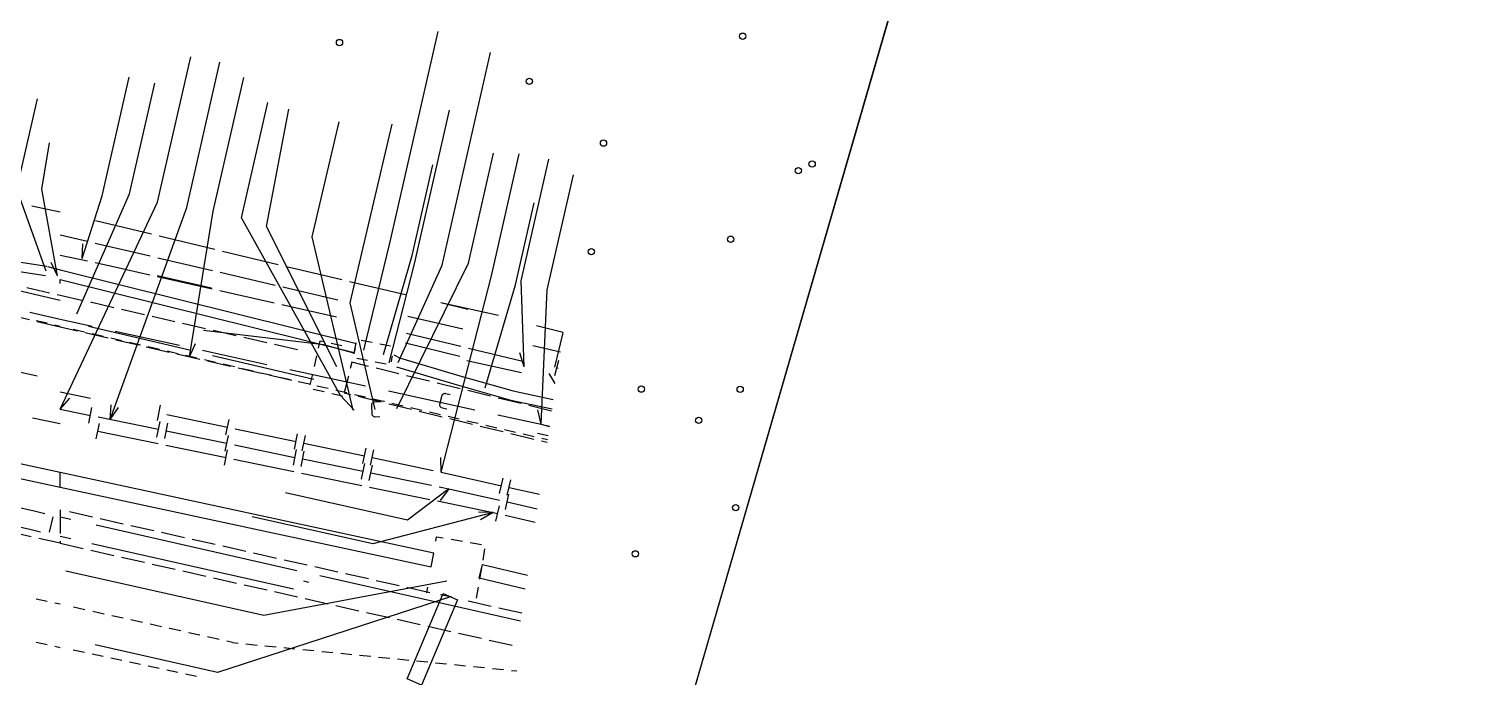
# Model space of a CAD drawing. Header units: metres. Extents: x 3206 to 3701, y 9896 to 11410.
# Drawn here: x 3498 to 3589.3, y 10815.2 to 10856.5 of the extents above; entities that cross this region are included whole.
import ezdxf

# ---------------------------------------------------------------- set-up
doc = ezdxf.new("R2010")
doc.units = ezdxf.units.M
for name, color, linetype in [('BOUNDARY', 7, 'Continuous'), ('CURB', 7, 'Continuous'), ('ELECTR_CABLE', 7, 'Continuous'), ('ELECTR_CABLE_COMM', 7, 'Continuous'), ('GAS', 7, 'Continuous'), ('GROUND', 7, 'Continuous'), ('SEWER', 7, 'Continuous'), ('WATER_PIPELINE', 7, 'Continuous')]:
    doc.layers.add(name, color=color, linetype=linetype)

# ---------------------------------------------------------------- blocks, each defined once
blk = doc.blocks.new('МОЖЖЕВЕЛЬНИК_СКАЛЬНЫЙ')
blk.add_circle((0, 0), 0.2)
blk = doc.blocks.new('ЧЕРЕМУХА_ШУБЕРТ')
blk.add_circle((0, 0), 0.2)
blk = doc.blocks.new('КЛЕН_САХАРИСТЫЙ')
blk.add_circle((0, 0), 0.2)

msp = doc.modelspace()

# ---------------------------------------------------------------- linework, layer by layer
at = {"layer": 'BOUNDARY'}
msp.add_lwpolyline([(3253.023, 9915.673), (3233.596, 10020.109), (3233.041, 10027.227), (3225.675, 10139.955), (3262.083, 10325.257), (3335.841, 10689.444), (3351.098, 10763.684), (3367.768, 10831.231), (3377.814, 10869.112), (3520.394, 11207.447), (3551.174, 11273.829), (3554.005, 11279.367), (3611.719, 11390.174), (3639.436, 11373.131), (3680.635, 11298.581), (3281.247, 9920.202)], close=True, dxfattribs=at)
at = {"layer": 'CURB'}
for points in [[(3498.482, 10837.946), (3499.169, 10837.786)], [(3499.656, 10837.672), (3500, 10837.592)], [(3500.84, 10837.397), (3501.546, 10837.232)], [(3502.033, 10837.119), (3502.739, 10836.954)], [(3503.226, 10836.841), (3503.932, 10836.676)], [(3504.419, 10836.563), (3505.125, 10836.398)], [(3505.612, 10836.285), (3506.318, 10836.12)], [(3506.805, 10836.007), (3507.142, 10835.928), (3507.511, 10835.842)], [(3507.998, 10835.73), (3508.705, 10835.566)], [(3509.192, 10835.453), (3509.898, 10835.29)], [(3510.385, 10835.177), (3511.092, 10835.013)], [(3511.579, 10834.901), (3512.285, 10834.737)], [(3512.772, 10834.624), (3513.478, 10834.461)], [(3513.966, 10834.348), (3514.672, 10834.184)], [(3515.159, 10834.072), (3515.865, 10833.908)], [(3516.352, 10833.795), (3517.059, 10833.632)], [(3517.546, 10833.519), (3518.252, 10833.355)], [(3518.739, 10833.243), (3519.446, 10833.079)], [(3519.933, 10832.966), (3520.583, 10832.815), (3520.639, 10832.802)], [(3521.126, 10832.688), (3521.831, 10832.522)], [(3522.318, 10832.408), (3523.024, 10832.243)], [(3523.511, 10832.128), (3524.217, 10831.963)], [(3524.703, 10831.848), (3525.409, 10831.683)], [(3525.896, 10831.568), (3526.602, 10831.403)], [(3527.089, 10831.288), (3527.794, 10831.123)], [(3528.281, 10831.008), (3528.987, 10830.843)], [(3529.474, 10830.728), (3530.179, 10830.563)], [(3530.666, 10830.448), (3531.019, 10830.366)], [(3499.17, 10820.068), (3498.486, 10820.219)], [(3500, 10819.885), (3499.658, 10819.961)], [(3501.585, 10819.535), (3500.854, 10819.697)], [(3502.805, 10819.266), (3502.074, 10819.428)], [(3504.024, 10818.997), (3503.293, 10819.159)], [(3505.244, 10818.728), (3504.513, 10818.889)], [(3506.464, 10818.459), (3505.732, 10818.62)], [(3507.683, 10818.188), (3506.962, 10818.349), (3506.952, 10818.351)], [(3498.484, 10817.471), (3499.169, 10817.324)], [(3508.902, 10817.916), (3508.171, 10818.079)], [(3510.121, 10817.643), (3509.39, 10817.807)], [(3510.974, 10817.453), (3510.609, 10817.534)], [(3510.974, 10817.453), (3511.329, 10817.418)], [(3499.658, 10817.22), (3500, 10817.146)], [(3501.543, 10816.822), (3500.84, 10816.972)], [(3502.734, 10816.567), (3502.032, 10816.718)], [(3511.826, 10817.368), (3512.536, 10817.297)], [(3513.033, 10817.248), (3513.743, 10817.177)], [(3514.24, 10817.128), (3514.95, 10817.057)], [(3515.447, 10817.008), (3516.157, 10816.937)], [(3516.654, 10816.888), (3517.364, 10816.817)], [(3517.861, 10816.768), (3518.571, 10816.697)], [(3519.068, 10816.648), (3519.778, 10816.577)], [(3520.275, 10816.527), (3520.985, 10816.457)], [(3503.926, 10816.313), (3503.223, 10816.463)], [(3505.118, 10816.058), (3504.415, 10816.208)], [(3506.309, 10815.804), (3505.606, 10815.954)], [(3507.501, 10815.549), (3506.798, 10815.699)], [(3521.482, 10816.407), (3522.192, 10816.337)], [(3522.689, 10816.287), (3523.399, 10816.217)], [(3523.896, 10816.167), (3524.606, 10816.097)], [(3525.103, 10816.047), (3525.813, 10815.977)], [(3526.31, 10815.927), (3527.02, 10815.856)], [(3527.517, 10815.806), (3528.226, 10815.732)], [(3528.723, 10815.68), (3529.078, 10815.643)], [(3508.692, 10815.294), (3507.99, 10815.444)]]:
    msp.add_lwpolyline(points, dxfattribs=at)
at = {"layer": 'ELECTR_CABLE'}
for points in [[(3519.33, 10836.06), (3520.996, 10842.86), (3524.066, 10856.333)], [(3521.509, 10835.276), (3524.311, 10841.473), (3527.391, 10854.989)], [(3501.41, 10841.88), (3502.669, 10845.868), (3504.402, 10853.429)], [(3499.12, 10841.08), (3497.237, 10846.294), (3498.567, 10852.046)], [(3520.955, 10835.242), (3522.556, 10841.555), (3524.782, 10851.325)], [(3499.831, 10840.786), (3498.846, 10846.294), (3499.325, 10849.247)], [(3520.59, 10835.79), (3522.413, 10842.085), (3523.725, 10847.842)], [(3529.547, 10835.006), (3529.338, 10840.462), (3531.103, 10848.21)], [(3498.194, 10845.249), (3500, 10844.861)], [(3527.064, 10833.65), (3528.991, 10840.217), (3530.18, 10845.436)], [(3499.162, 10841.377), (3480.641, 10844.221)], [(3502.262, 10844.315), (3505.814, 10843.457)], [(3499.071, 10840.784), (3480.55, 10843.628)], [(3500, 10843.392), (3501.747, 10842.984)], [(3506.3, 10843.339), (3509.852, 10842.481)], [(3500, 10842.106), (3501.742, 10841.731)], [(3501.41, 10841.88), (3501.443, 10842.814)], [(3502.234, 10842.87), (3505.728, 10842.054)], [(3510.338, 10842.364), (3513.89, 10841.506)], [(3499.189, 10841.372), (3500, 10841.171)], [(3499.831, 10840.786), (3499.426, 10841.628)], [(3499.999, 10841.171), (3518.862, 10836.488)], [(3502.23, 10841.626), (3503.487, 10841.355), (3505.709, 10840.853)], [(3506.214, 10841.94), (3509.708, 10841.124)], [(3514.376, 10841.388), (3514.973, 10841.244), (3517.932, 10840.548)], [(3500, 10840.303), (3500, 10840.553)], [(3500.001, 10840.552), (3518.718, 10835.905)], [(3506.177, 10840.8), (3509.644, 10840.014)], [(3506.197, 10840.743), (3509.673, 10839.959)], [(3510.195, 10841.01), (3513.689, 10840.194)], [(3518.419, 10840.433), (3521.976, 10839.596)], [(3510.16, 10839.848), (3513.636, 10839.064)], [(3514.176, 10840.08), (3517.67, 10839.264)], [(3498.077, 10838.465), (3500, 10838.037)], [(3514.124, 10838.954), (3517.6, 10838.169)], [(3525.945, 10838.653), (3524.241, 10839.063)], [(3527.904, 10838.272), (3524.241, 10839.063)], [(3500, 10838.037), (3502.047, 10837.588)], [(3522.137, 10838.22), (3525.631, 10837.404)], [(3532.028, 10837.191), (3530.325, 10837.6)], [(3503.512, 10837.267), (3507.606, 10836.37)], [(3518.704, 10835.872), (3516.782, 10836.395), (3509.132, 10837.315)], [(3519.168, 10836.691), (3519.855, 10836.557)], [(3522.045, 10837.139), (3525.509, 10836.302)], [(3509.071, 10836.049), (3509.715, 10835.908), (3513.165, 10835.153)], [(3518.72, 10835.838), (3518.79, 10836.197), (3518.854, 10836.525)], [(3520.346, 10836.461), (3521.033, 10836.326)], [(3521.247, 10835.767), (3521.655, 10835.538)], [(3521.982, 10836.513), (3525.435, 10835.678)], [(3525.995, 10836.185), (3529.459, 10835.348)], [(3529.547, 10835.006), (3529.263, 10835.896)], [(3530.098, 10836.36), (3531.845, 10835.952)], [(3514.63, 10834.832), (3516.677, 10834.384)], [(3519.574, 10835.389), (3518.887, 10835.524)], [(3520.751, 10835.158), (3520.064, 10835.293)], [(3521.132, 10835.669), (3521.1, 10835.505), (3521.065, 10835.325)], [(3521.423, 10834.989), (3525.272, 10833.841), (3528.7, 10832.88), (3531.317, 10832.318)], [(3521.595, 10835.563), (3525.438, 10834.417), (3528.844, 10833.462), (3531.387, 10832.916)], [(3525.9, 10835.4), (3529.359, 10834.627)], [(3531.5, 10834.454), (3531.74, 10835.426)], [(3531.62, 10834.94), (3531.693, 10834.922)], [(3516.677, 10834.384), (3519.43, 10833.784)], [(3520.896, 10833.465), (3526.402, 10832.266)], [(3527.868, 10831.947), (3530.621, 10831.347)], [(3530.621, 10831.347), (3531.142, 10831.196)]]:
    msp.add_lwpolyline(points, dxfattribs=at)
at = {"layer": 'ELECTR_CABLE_COMM'}
for points in [[(3530.621, 10831.347), (3531.011, 10839.891), (3532.682, 10847.22)], [(3531.498, 10834.984), (3532.024, 10837.163)], [(3531.518, 10833.935), (3531.127, 10834.575)], [(3530.621, 10831.347), (3530.412, 10832.258)]]:
    msp.add_lwpolyline(points, dxfattribs=at)
at = {"layer": 'GAS'}
for points in [[(3500, 10832.305), (3506.205, 10845.483), (3508.312, 10854.731)], [(3503.187, 10831.652), (3508.062, 10845.126), (3510.169, 10854.374)], [(3524.263, 10828.299), (3527.46, 10840.789), (3529.228, 10848.547)], [(3487.892, 10834.79), (3489.292, 10836.491), (3498.547, 10834.418)], [(3500, 10833.4), (3501.936, 10832.993)], [(3500, 10832.305), (3500.61, 10833.013)], [(3500, 10832.305), (3501.926, 10831.91)], [(3501.825, 10831.421), (3502.026, 10832.4)], [(3503.187, 10831.652), (3503.258, 10832.583)], [(3503.187, 10831.652), (3503.728, 10832.413)], [(3506.194, 10831.587), (3506.399, 10832.566)], [(3498.247, 10831.759), (3500, 10831.399)], [(3502.305, 10830.414), (3502.507, 10831.394)], [(3502.416, 10831.81), (3506.267, 10831.02)], [(3506.167, 10830.53), (3506.368, 10831.509)], [(3506.657, 10830.429), (3506.858, 10831.409)], [(3506.786, 10831.973), (3510.657, 10831.16)], [(3510.554, 10830.67), (3510.76, 10831.649)], [(3502.406, 10830.904), (3506.239, 10830.116)], [(3506.757, 10830.919), (3510.609, 10830.129)], [(3510.508, 10829.639), (3510.709, 10830.619)], [(3511.147, 10831.057), (3515.018, 10830.243)], [(3514.915, 10829.753), (3515.121, 10830.732)], [(3515.405, 10829.651), (3515.61, 10830.629)], [(3506.728, 10830.015), (3510.561, 10829.228)], [(3510.46, 10828.738), (3510.661, 10829.717)], [(3511.099, 10830.028), (3514.95, 10829.238)], [(3514.85, 10828.748), (3515.051, 10829.728)], [(3515.34, 10828.648), (3515.541, 10829.628)], [(3515.507, 10830.14), (3519.379, 10829.326)], [(3519.276, 10828.837), (3519.482, 10829.815)], [(3519.765, 10828.734), (3519.971, 10829.712)], [(3511.051, 10829.127), (3514.883, 10828.339)], [(3515.44, 10829.138), (3519.292, 10828.348)], [(3519.192, 10827.858), (3519.392, 10828.837)], [(3519.681, 10827.757), (3519.882, 10828.737)], [(3519.868, 10829.223), (3523.74, 10828.409)], [(3524.263, 10828.299), (3524.244, 10829.233)], [(3515.373, 10828.238), (3519.205, 10827.45)], [(3519.782, 10828.247), (3523.634, 10827.457)], [(3524.229, 10828.306), (3524.263, 10828.299), (3528.088, 10827.433)], [(3527.977, 10826.946), (3528.198, 10827.921)], [(3528.465, 10826.835), (3528.686, 10827.811)], [(3524.749, 10827.228), (3522.122, 10825.239), (3514.351, 10826.98)], [(3519.695, 10827.35), (3523.528, 10826.562)], [(3524.123, 10827.356), (3524.749, 10827.228), (3527.963, 10826.508)], [(3524.749, 10827.228), (3524.182, 10826.485)], [(3528.341, 10825.911), (3528.56, 10826.887)], [(3528.575, 10827.323), (3530.505, 10826.886)], [(3527.564, 10825.732), (3519.908, 10823.738), (3512.233, 10825.457)], [(3524.017, 10826.461), (3527.564, 10825.732), (3527.849, 10825.667)], [(3527.564, 10825.732), (3526.63, 10825.747)], [(3527.564, 10825.732), (3526.756, 10825.263)], [(3527.738, 10825.18), (3527.959, 10826.155)], [(3528.45, 10826.399), (3530.369, 10825.969)], [(3528.336, 10825.557), (3530.244, 10825.123)]]:
    msp.add_lwpolyline(points, dxfattribs=at)
at = {"layer": 'GROUND'}
msp.add_lwpolyline([(3640.229, 11159.132), (3528.062, 10772.016), (3505.612, 10784.93), (3500, 10775.175), (3523.838, 10761.462), (3526.187, 10765.544), (3450.382, 10503.927)], dxfattribs=at)
at = {"layer": 'SEWER'}
for points in [[(3501.072, 10838.363), (3504.419, 10845.999), (3506.026, 10853.052)], [(3508.231, 10835.623), (3509.747, 10844.894), (3511.688, 10853.409)], [(3517.855, 10833.164), (3511.543, 10844.486), (3513.215, 10851.824)], [(3517.606, 10835.007), (3513.135, 10843.919), (3514.557, 10851.382)], [(3518.647, 10832.243), (3516.052, 10843.258), (3517.773, 10850.592)], [(3520.051, 10832.29), (3518.468, 10839.062), (3521.144, 10850.435)], [(3521.427, 10832.335), (3525.99, 10841.59), (3527.585, 10848.59)], [(3488.569, 10841.906), (3500, 10839.231)], [(3497.873, 10840.049), (3499.333, 10839.705)], [(3499.82, 10839.59), (3500, 10839.547)], [(3500, 10839.553), (3501.464, 10839.227)], [(3501.952, 10839.118), (3502.023, 10839.102), (3503.414, 10838.782)], [(3503.901, 10838.67), (3505.363, 10838.334)], [(3498.055, 10837.983), (3496.596, 10838.332)], [(3500, 10837.518), (3498.541, 10837.867)], [(3501.102, 10837.263), (3500, 10837.518)], [(3501.804, 10837.576), (3508.245, 10836.068)], [(3505.85, 10838.222), (3507.312, 10837.886)], [(3507.8, 10837.774), (3509.262, 10837.438)], [(3503.051, 10836.813), (3501.847, 10837.09), (3501.589, 10837.15)], [(3505, 10836.365), (3503.538, 10836.701)], [(3509.749, 10837.326), (3511.211, 10836.99)], [(3511.698, 10836.878), (3513.16, 10836.542)], [(3516.447, 10836.192), (3516.549, 10836.656), (3516.77, 10836.607)], [(3506.949, 10835.917), (3505.487, 10836.253)], [(3508.898, 10835.469), (3507.437, 10835.805)], [(3508.231, 10835.623), (3508.623, 10836.471)], [(3509.706, 10835.726), (3516.147, 10834.218)], [(3513.647, 10836.43), (3515.109, 10836.094)], [(3516.187, 10835.019), (3516.339, 10835.704)], [(3517.259, 10836.499), (3517.943, 10836.348)], [(3518.774, 10836.164), (3518.698, 10835.821)], [(3510.848, 10835.021), (3509.386, 10835.357)], [(3512.797, 10834.573), (3511.335, 10834.909)], [(3519.629, 10835.025), (3518.569, 10835.284), (3518.472, 10834.887)], [(3521.572, 10834.551), (3520.115, 10834.906)], [(3514.746, 10834.125), (3513.284, 10834.461)], [(3515.928, 10833.846), (3516.08, 10834.531)], [(3518.352, 10834.401), (3518.092, 10833.341), (3518.489, 10833.244)], [(3523.516, 10834.077), (3522.058, 10834.433)], [(3525.459, 10833.603), (3524.001, 10833.959)], [(3516.803, 10833.396), (3516.118, 10833.548)], [(3517.976, 10833.137), (3517.291, 10833.288)], [(3518.72, 10832.246), (3517.855, 10833.164)], [(3518.975, 10833.126), (3520.432, 10832.771)], [(3524.833, 10833.218), (3524.563, 10833.283), (3524.524, 10833.29), (3524.494, 10833.29), (3524.451, 10833.289), (3524.411, 10833.28), (3524.379, 10833.266), (3524.348, 10833.243), (3524.32, 10833.216), (3524.307, 10833.191), (3524.296, 10833.166), (3524.159, 10832.597), (3524.158, 10832.571), (3524.159, 10832.55), (3524.167, 10832.522), (3524.178, 10832.5), (3524.195, 10832.473), (3524.215, 10832.447), (3524.243, 10832.426), (3524.284, 10832.399), (3524.318, 10832.386), (3524.619, 10832.314)], [(3527.402, 10833.13), (3525.944, 10833.485)], [(3529.345, 10832.656), (3527.887, 10833.011)], [(3520.32, 10832.76), (3520.043, 10832.751), (3520.004, 10832.747), (3519.974, 10832.739), (3519.933, 10832.727), (3519.897, 10832.707), (3519.87, 10832.685), (3519.846, 10832.655), (3519.826, 10832.622), (3519.82, 10832.594), (3519.817, 10832.567), (3519.836, 10831.982), (3519.842, 10831.957), (3519.849, 10831.936), (3519.864, 10831.912), (3519.88, 10831.894), (3519.904, 10831.872), (3519.93, 10831.852), (3519.962, 10831.839), (3520.009, 10831.825), (3520.046, 10831.821), (3520.355, 10831.832)], [(3520.918, 10832.652), (3522.375, 10832.297)], [(3522.861, 10832.178), (3524.318, 10831.823)], [(3531.288, 10832.182), (3529.83, 10832.537)], [(3524.804, 10831.704), (3526.261, 10831.349)], [(3526.747, 10831.231), (3528.204, 10830.875)], [(3530.621, 10831.347), (3531.145, 10831.219)], [(3528.69, 10830.757), (3530.147, 10830.401)], [(3530.389, 10830.786), (3531.057, 10830.623)], [(3530.633, 10830.283), (3530.994, 10830.195)]]:
    msp.add_lwpolyline(points, dxfattribs=at)
at = {"layer": 'WATER_PIPELINE'}
for points in [[(3464.333, 10833.516), (3498.344, 10825.828)], [(3500, 10827.35), (3500, 10828.271), (3476.64, 10833.305), (3476.45, 10832.425), (3500, 10827.35)], [(3464.138, 10832.329), (3498.079, 10824.657)], [(3500, 10827.35), (3523.609, 10822.263), (3523.798, 10823.143), (3500, 10828.271)], [(3498.344, 10825.828), (3499.027, 10825.673)], [(3499.995, 10825.894), (3499.995, 10824.394)], [(3502.062, 10825.434), (3500.598, 10825.762)], [(3499.533, 10825.454), (3499.313, 10824.481)], [(3500, 10825.454), (3500.683, 10825.299)], [(3502.288, 10824.936), (3515.069, 10822.047)], [(3504.013, 10824.996), (3502.55, 10825.324)], [(3505.965, 10824.559), (3504.501, 10824.887)], [(3498.164, 10824.189), (3496.701, 10824.521)], [(3498.079, 10824.657), (3498.762, 10824.503)], [(3499.995, 10823.894), (3499.995, 10823.773), (3498.651, 10824.078)], [(3500, 10824.223), (3500.683, 10824.069)], [(3507.917, 10824.122), (3506.453, 10824.45)], [(3509.868, 10823.685), (3508.405, 10824.013)], [(3523.908, 10823.903), (3523.956, 10824.187), (3524.391, 10824.113)], [(3524.884, 10824.029), (3525.604, 10823.906)], [(3526.097, 10823.822), (3526.817, 10823.7)], [(3500, 10823.77), (3501.463, 10823.44)], [(3501.951, 10823.33), (3503.414, 10823)], [(3502.024, 10823.766), (3514.849, 10820.867)], [(3511.82, 10823.248), (3510.356, 10823.576)], [(3513.772, 10822.81), (3512.308, 10823.138)], [(3527.021, 10823.412), (3526.899, 10822.692)], [(3524.615, 10821.355), (3512.974, 10819.165), (3500.373, 10822.005)], [(3503.902, 10822.89), (3505.365, 10822.56)], [(3505.853, 10822.45), (3507.316, 10822.12)], [(3507.804, 10822.01), (3509.267, 10821.681)], [(3515.723, 10822.373), (3514.259, 10822.701)], [(3517.675, 10821.936), (3516.211, 10822.264)], [(3529.611, 10820.846), (3526.674, 10821.546), (3526.882, 10822.421), (3529.743, 10821.74)], [(3526.815, 10822.199), (3526.778, 10821.983), (3526.692, 10821.479)], [(3509.755, 10821.571), (3511.218, 10821.241)], [(3511.706, 10821.131), (3513.17, 10820.801)], [(3515.495, 10821.37), (3515.808, 10821.299)], [(3516.532, 10821.716), (3529.313, 10818.827)], [(3519.626, 10821.499), (3518.163, 10821.827)], [(3521.578, 10821.062), (3520.114, 10821.39)], [(3524.84, 10820.371), (3510.01, 10815.556), (3502.241, 10817.307)], [(3513.657, 10820.691), (3515.121, 10820.361)], [(3515.608, 10820.251), (3517.072, 10819.921)], [(3523.53, 10820.624), (3522.066, 10820.952)], [(3523.011, 10814.75), (3522.089, 10815.138), (3524.379, 10820.565), (3525.301, 10820.177), (3523.011, 10814.75)], [(3523.35, 10820.625), (3523.411, 10820.985)], [(3524.922, 10820.357), (3524.84, 10820.371), (3524.203, 10820.48)], [(3526.608, 10820.986), (3526.486, 10820.267)], [(3517.559, 10819.811), (3519.023, 10819.481)], [(3519.51, 10819.371), (3520.974, 10819.042)], [(3527.433, 10819.75), (3525.969, 10820.078)], [(3529.385, 10819.313), (3527.921, 10819.641)], [(3521.461, 10818.932), (3522.925, 10818.602)], [(3523.412, 10818.492), (3524.876, 10818.162)], [(3525.364, 10818.052), (3526.827, 10817.722)], [(3527.315, 10817.612), (3528.778, 10817.282)]]:
    msp.add_lwpolyline(points, dxfattribs=at)

# ---------------------------------------------------------------- block references
at = {"layer": 'BUSH'}
for p in [(3517.786, 10855.63), (3543.453, 10856.033), (3529.865, 10853.157), (3534.588, 10849.232), (3547.869, 10847.905), (3542.679, 10843.116), (3533.81, 10842.319), (3536.996, 10833.578), (3543.289, 10833.565), (3543.008, 10826.039), (3536.62, 10823.097)]:
    msp.add_blockref('МОЖЖЕВЕЛЬНИК_СКАЛЬНЫЙ', p, dxfattribs=at)
at = {"layer": 'TREE'}
for name, p in [('КЛЕН_САХАРИСТЫЙ', (3546.987, 10847.478)), ('ЧЕРЕМУХА_ШУБЕРТ', (3540.643, 10831.596))]:
    msp.add_blockref(name, p, dxfattribs=at)

doc.saveas('drawing.dxf')
